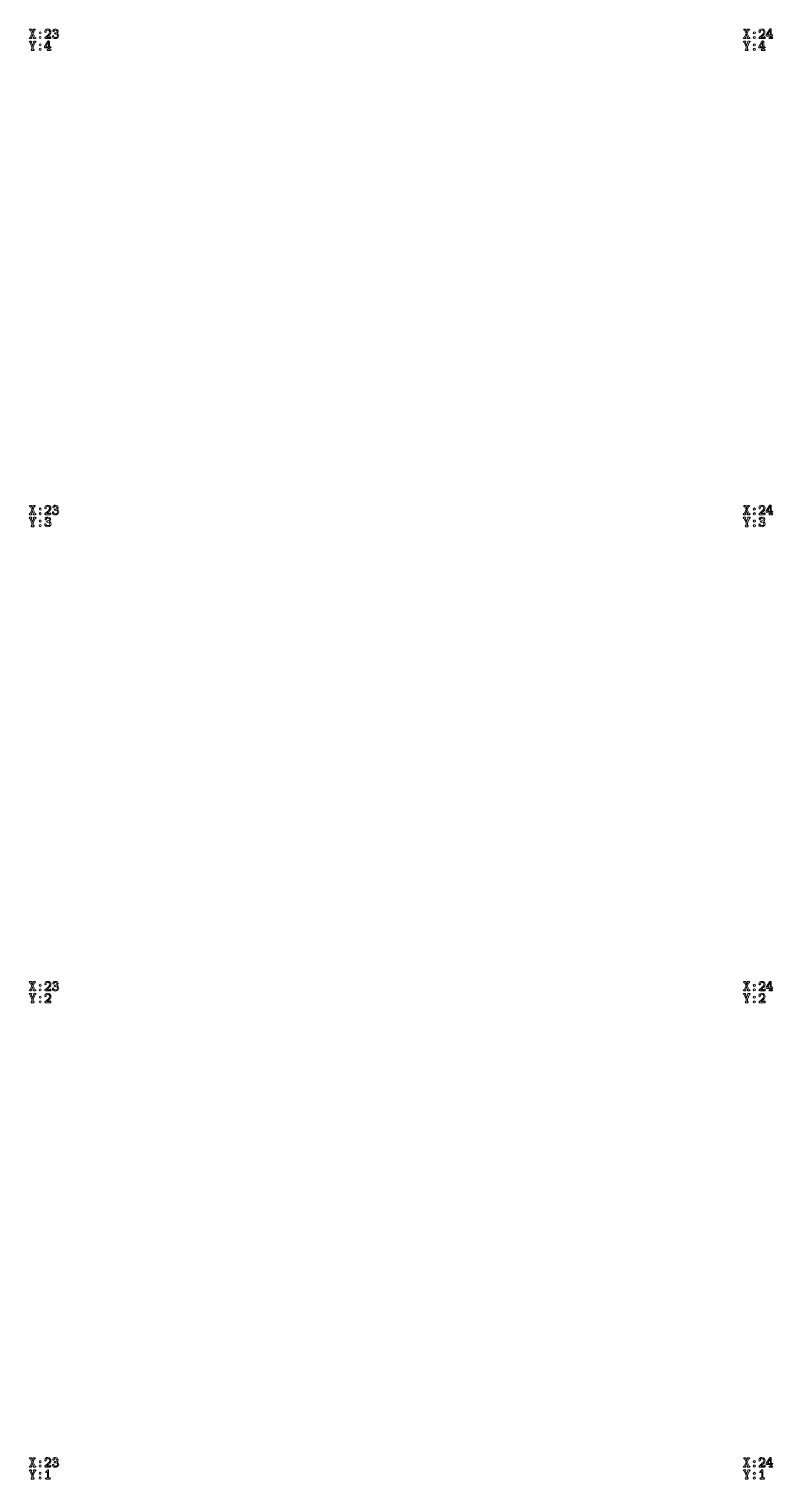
# Model space of a CAD drawing. Extents: x 3411 to 238236, y 6926 to 86361.
# Drawn here: x 202009 to 205133, y 19673 to 25762 of the extents above; entities that cross this region are included whole.
import ezdxf

# ---------------------------------------------------------------- set-up
doc = ezdxf.new("R2010")
doc.units = 13
doc.header["$MEASUREMENT"] = 0
doc.layers.add('L3D0 Base', color=3, linetype='Continuous')

msp = doc.modelspace()

# ---------------------------------------------------------------- linework, layer by layer
at = {"layer": 'L3D0 Base', "lineweight": 0}
for points in [[(202019.5, 25761.7), (202013.3, 25761.7), (202010.1, 25759.4), (202013.3, 25757), (202014.8, 25757), (202021, 25743), (202024.2, 25737.6), (202028.8, 25727.4), (202027.3, 25726.7), (202026.5, 25725.1), (202029.6, 25722.8), (202035.8, 25722.8), (202039, 25725.1), (202035.8, 25727.4), (202035.1, 25727.4), (202026.5, 25743), (202024.2, 25749.2), (202020.3, 25757), (202022.6, 25759.4)], [(202034.3, 25761.7), (202028, 25761.7), (202024.9, 25759.4), (202027.3, 25757), (202024.2, 25749.2), (202026.5, 25743), (202032.7, 25757), (202034.3, 25757), (202036.6, 25759.4)], [(202088, 25762.5), (202083.3, 25761.7), (202078.7, 25759.4), (202077.1, 25757), (202075.6, 25751.6), (202076.3, 25748.5), (202078.7, 25747.7), (202081, 25748.5), (202081.8, 25750.8), (202081, 25753.1), (202083.3, 25756.3), (202087.2, 25757.8), (202097.4, 25758.6), (202093.5, 25761.7)], [(202097.4, 25758.6), (202087.2, 25757.8), (202088.8, 25757.8), (202093.5, 25755.5), (202094.2, 25754.7), (202096.6, 25750), (202096.6, 25748.5), (202094.2, 25743.8), (202089.6, 25738.3), (202076.3, 25726.7), (202075.6, 25725.1), (202078.7, 25722.8), (202098.9, 25722.8), (202100.5, 25722.8), (202101.3, 25725.9), (202101.3, 25727.4), (202084.1, 25727.4), (202084.9, 25728.2), (202089.6, 25732.1), (202090.4, 25732.9), (202095, 25736.8), (202097.4, 25739.1), (202100.5, 25744.6), (202101.3, 25750), (202100.5, 25753.9)], [(202111.4, 25759.4), (202109, 25754.7), (202109.8, 25751.6), (202112.2, 25750.8), (202114.5, 25752.4), (202115.3, 25754.7), (202114.5, 25756.3), (202115.3, 25756.3), (202120.7, 25757.8)], [(202120.7, 25762.5), (202116.8, 25761.7), (202112.2, 25760.2), (202111.4, 25759.4), (202120.7, 25757.8), (202125.4, 25756.3), (202127, 25753.1), (202124.6, 25747.7), (202119.9, 25746.1), (202116.1, 25745.4), (202114.5, 25743.8), (202117.6, 25741.5), (202120.7, 25741.5), (202121.5, 25740.7), (202127, 25739.1), (202129.3, 25733.7), (202127, 25729), (202126.2, 25728.2), (202120.7, 25726.7), (202130.1, 25725.1), (202132.4, 25728.2), (202134, 25733.7), (202134, 25733.7), (202132.4, 25739.9), (202132.4, 25739.9), (202127.7, 25743.8), (202130.8, 25747.7), (202132.4, 25753.1), (202132.4, 25754.7), (202129.3, 25759.4), (202126.2, 25760.9)], [(205017.8, 25761.7), (205011.6, 25761.7), (205009.3, 25759.4), (205011.6, 25757), (205013.2, 25757), (205020.2, 25743), (205022.5, 25737.6), (205028, 25727.4), (205025.6, 25726.7), (205024.8, 25725.1), (205028, 25722.8), (205034.2, 25722.8), (205037.3, 25725.1), (205034.2, 25727.4), (205033.4, 25727.4), (205024.8, 25743), (205022.5, 25749.2), (205018.6, 25757), (205021, 25759.4)], [(205032.6, 25761.7), (205026.4, 25761.7), (205023.3, 25759.4), (205025.6, 25757), (205022.5, 25749.2), (205024.8, 25743), (205031.9, 25757), (205032.6, 25757), (205035.7, 25759.4)], [(205086.4, 25762.5), (205082.5, 25761.7), (205077, 25759.4), (205075.5, 25757), (205073.9, 25751.6), (205074.7, 25748.5), (205077, 25747.7), (205079.4, 25748.5), (205080.1, 25750.8), (205079.4, 25753.1), (205081.7, 25756.3), (205085.6, 25757.8), (205095.7, 25758.6), (205091.8, 25761.7)], [(205095.7, 25758.6), (205085.6, 25757.8), (205087.1, 25757.8), (205092.6, 25755.5), (205092.6, 25754.7), (205094.9, 25750), (205094.9, 25748.5), (205092.6, 25743.8), (205087.9, 25738.3), (205074.7, 25726.7), (205073.9, 25725.1), (205077, 25722.8), (205097.3, 25722.8), (205099.6, 25722.8), (205099.6, 25725.9), (205099.6, 25727.4), (205082.5, 25727.4), (205083.3, 25728.2), (205087.9, 25732.1), (205089.5, 25732.9), (205093.4, 25736.8), (205095.7, 25739.1), (205098.8, 25744.6), (205099.6, 25750), (205098.8, 25753.9)], [(205123.8, 25762.5), (205121.4, 25762.5), (205119.9, 25762.5), (205119.1, 25760.9), (205105.1, 25738.3), (205104.3, 25736), (205105.1, 25733.7), (205107.4, 25732.9), (205122.2, 25732.9), (205122.2, 25727.4), (205119.1, 25727.4), (205116, 25725.1), (205119.1, 25722.8), (205129.2, 25722.8), (205132.3, 25725.1), (205131.5, 25726.7), (205130.8, 25727.4), (205129.2, 25727.4), (205126.1, 25727.4), (205126.1, 25732.9), (205130.8, 25732.9), (205133.1, 25735.2), (205130.8, 25737.6), (205126.1, 25737.6), (205109.7, 25737.6), (205122.2, 25757), (205126.1, 25759.4), (205126.1, 25761.7)], [(205126.1, 25759.4), (205122.2, 25757), (205122.2, 25737.6), (205109.7, 25737.6), (205126.1, 25737.6)], [(202018.7, 25711.9), (202012.5, 25711.9), (202009.4, 25709.5), (202012.5, 25707.2), (202013.3, 25707.2), (202021.8, 25687.7), (202024.2, 25694), (202018.7, 25707.2), (202021, 25709.5)], [(202021, 25743), (202014, 25727.4), (202012.5, 25727.4), (202010.1, 25725.1), (202012.5, 25722.8), (202018.7, 25722.8), (202021.8, 25725.1), (202019.5, 25727.4), (202024.2, 25737.6)], [(202036.6, 25711.9), (202030.4, 25711.9), (202027.3, 25709.5), (202029.6, 25707.2), (202024.2, 25694), (202021.8, 25687.7), (202021.8, 25677.6), (202021, 25677.6), (202017.9, 25674.5), (202018.7, 25672.9), (202019.5, 25672.9), (202021, 25672.1), (202028, 25672.1), (202030.4, 25674.5), (202030.4, 25676.8), (202028.8, 25676.8), (202028, 25677.6), (202026.5, 25677.6), (202026.5, 25687.7), (202035.1, 25707.2), (202036.6, 25707.2), (202039, 25709.5)], [(202056.1, 25750.8), (202053.7, 25749.2), (202052.2, 25746.1), (202053.7, 25743), (202056.1, 25741.5), (202059.2, 25743), (202060.8, 25746.1), (202059.2, 25749.2)], [(202056.1, 25731.3), (202053.7, 25729.8), (202052.2, 25726.7), (202053.7, 25723.5), (202056.1, 25722.8), (202059.2, 25723.5), (202060.8, 25726.7), (202059.2, 25729.8)], [(202056.1, 25700.2), (202053.7, 25699.4), (202052.2, 25696.3), (202053.7, 25693.2), (202056.1, 25691.6), (202059.2, 25693.2), (202060.8, 25696.3), (202059.2, 25699.4)], [(202092.7, 25712.6), (202091.1, 25712.6), (202089.6, 25711.9), (202088, 25711.1), (202074.8, 25688.5), (202074, 25686.2), (202074.8, 25683.8), (202077.1, 25683), (202091.1, 25683), (202091.1, 25677.6), (202088, 25677.6), (202085.7, 25674.5), (202088, 25672.1), (202098.9, 25672.1), (202102, 25674.5), (202101.3, 25676.8), (202100.5, 25676.8), (202098.9, 25677.6), (202095.8, 25677.6), (202095.8, 25683), (202099.7, 25683), (202102.8, 25685.4), (202099.7, 25687.7), (202095.8, 25687.7), (202079.4, 25687.7), (202091.1, 25707.2), (202095.8, 25709.5), (202095, 25711.9)], [(202095.8, 25709.5), (202091.1, 25707.2), (202091.1, 25687.7), (202079.4, 25687.7), (202095.8, 25687.7)], [(202098.9, 25730.6), (202096.6, 25729.8), (202096.6, 25727.4), (202084.1, 25727.4), (202101.3, 25727.4), (202101.3, 25729.8)], [(202110.6, 25735.2), (202108.3, 25733.7), (202107.5, 25731.3), (202107.5, 25729), (202111.4, 25724.3), (202114.5, 25722.8), (202120.7, 25722), (202125.4, 25722.8), (202130.1, 25725.1), (202120.7, 25726.7), (202116.1, 25727.4), (202112.9, 25729.8), (202113.7, 25731.3), (202112.2, 25733.7)], [(205017.1, 25711.9), (205010.8, 25711.9), (205007.7, 25709.5), (205010.8, 25707.2), (205011.6, 25707.2), (205020.2, 25687.7), (205022.5, 25694), (205017.1, 25707.2), (205019.4, 25709.5)], [(205020.2, 25743), (205012.4, 25727.4), (205010.8, 25727.4), (205008.5, 25725.1), (205010.8, 25722.8), (205017.1, 25722.8), (205020.2, 25725.1), (205017.8, 25727.4), (205022.5, 25737.6)], [(205035, 25711.9), (205028.7, 25711.9), (205025.6, 25709.5), (205028, 25707.2), (205022.5, 25694), (205020.2, 25687.7), (205020.2, 25677.6), (205019.4, 25677.6), (205016.3, 25674.5), (205017.1, 25672.9), (205017.8, 25672.9), (205019.4, 25672.1), (205026.4, 25672.1), (205029.5, 25674.5), (205028.7, 25676.8), (205028, 25676.8), (205026.4, 25677.6), (205025.6, 25677.6), (205025.6, 25687.7), (205034.2, 25707.2), (205035, 25707.2), (205038.1, 25709.5)], [(205055.2, 25750.8), (205052.1, 25749.2), (205050.5, 25746.1), (205052.1, 25743), (205054.4, 25741.5), (205057.6, 25743), (205059.1, 25746.1), (205057.6, 25749.2)], [(205055.2, 25731.3), (205052.1, 25729.8), (205050.5, 25726.7), (205052.1, 25723.5), (205054.4, 25722.8), (205057.6, 25723.5), (205059.1, 25726.7), (205057.6, 25729.8)], [(205055.2, 25700.2), (205052.1, 25699.4), (205050.5, 25696.3), (205052.1, 25693.2), (205054.4, 25691.6), (205057.6, 25693.2), (205059.1, 25696.3), (205057.6, 25699.4)], [(205091, 25712.6), (205089.5, 25712.6), (205087.9, 25711.9), (205086.4, 25711.1), (205073.1, 25688.5), (205072.4, 25686.2), (205073.1, 25683.8), (205075.5, 25683), (205090.3, 25683), (205090.3, 25677.6), (205086.4, 25677.6), (205084, 25674.5), (205086.4, 25672.1), (205097.3, 25672.1), (205100.4, 25674.5), (205099.6, 25676.8), (205098.8, 25676.8), (205097.3, 25677.6), (205094.2, 25677.6), (205094.2, 25683), (205098.1, 25683), (205101.2, 25685.4), (205098.1, 25687.7), (205094.2, 25687.7), (205077.8, 25687.7), (205089.5, 25707.2), (205094.2, 25709.5), (205093.4, 25711.9)], [(205094.2, 25709.5), (205089.5, 25707.2), (205089.5, 25687.7), (205077.8, 25687.7), (205094.2, 25687.7)], [(205097.3, 25730.6), (205095.7, 25729.8), (205094.9, 25727.4), (205082.5, 25727.4), (205099.6, 25727.4), (205099.6, 25729.8)], [(202056.1, 25681.5), (202053.7, 25679.9), (202052.2, 25676.8), (202053.7, 25673.7), (202056.1, 25672.1), (202059.2, 25673.7), (202060.8, 25676.8), (202059.2, 25679.9)], [(205055.2, 25681.5), (205052.1, 25679.9), (205050.5, 25676.8), (205052.1, 25673.7), (205054.4, 25672.1), (205057.6, 25673.7), (205059.1, 25676.8), (205057.6, 25679.9)], [(202019.5, 23761.8), (202013.3, 23761.8), (202010.1, 23759.4), (202013.3, 23757.1), (202014.8, 23757.1), (202021, 23743.1), (202024.2, 23737.6), (202028.8, 23727.5), (202027.3, 23726.7), (202026.5, 23725.2), (202029.6, 23722.8), (202035.8, 23722.8), (202039, 23725.2), (202035.8, 23727.5), (202035.1, 23727.5), (202026.5, 23743.9), (202024.2, 23749.3), (202020.3, 23757.1), (202022.6, 23759.4)], [(202034.3, 23761.8), (202028, 23761.8), (202024.9, 23759.4), (202027.3, 23757.1), (202024.2, 23749.3), (202026.5, 23743.9), (202032.7, 23757.1), (202034.3, 23757.1), (202036.6, 23759.4)], [(202056.1, 23750.9), (202053.7, 23749.3), (202052.2, 23746.2), (202053.7, 23743.1), (202056.1, 23741.5), (202059.2, 23743.1), (202060.8, 23746.2), (202059.2, 23749.3)], [(202088, 23762.5), (202083.3, 23761.8), (202078.7, 23759.4), (202077.1, 23757.1), (202075.6, 23751.6), (202076.3, 23748.5), (202078.7, 23747.7), (202081, 23749.3), (202081.8, 23751.6), (202081, 23753.2), (202083.3, 23756.3), (202087.2, 23757.9), (202097.4, 23759.4), (202093.5, 23761.8)], [(202097.4, 23759.4), (202087.2, 23757.9), (202088.8, 23757.9), (202093.5, 23755.5), (202094.2, 23754.8), (202096.6, 23750.1), (202096.6, 23748.5), (202094.2, 23743.9), (202089.6, 23738.4), (202076.3, 23726.7), (202075.6, 23725.2), (202078.7, 23722.8), (202098.9, 23722.8), (202100.5, 23723.6), (202101.3, 23725.9), (202101.3, 23727.5), (202084.1, 23727.5), (202084.9, 23728.3), (202089.6, 23732.2), (202090.4, 23733), (202095, 23736.8), (202097.4, 23740), (202100.5, 23744.6), (202101.3, 23750.1), (202100.5, 23754.8)], [(202111.4, 23759.4), (202109, 23754.8), (202109.8, 23752.4), (202112.2, 23750.9), (202114.5, 23752.4), (202115.3, 23754.8), (202114.5, 23756.3), (202115.3, 23756.3), (202120.7, 23757.9)], [(202120.7, 23762.5), (202116.8, 23762.5), (202112.2, 23760.2), (202111.4, 23759.4), (202120.7, 23757.9), (202125.4, 23756.3), (202127, 23753.2), (202124.6, 23747.7), (202119.9, 23746.2), (202116.1, 23745.4), (202114.5, 23743.9), (202117.6, 23741.5), (202120.7, 23741.5), (202121.5, 23741.5), (202127, 23739.2), (202129.3, 23733.7), (202127, 23729.1), (202126.2, 23728.3), (202120.7, 23726.7), (202130.1, 23725.2), (202132.4, 23728.3), (202134, 23733.7), (202134, 23734.5), (202132.4, 23740), (202132.4, 23740), (202127.7, 23743.9), (202130.8, 23747.7), (202132.4, 23753.2), (202132.4, 23754.8), (202129.3, 23759.4), (202126.2, 23761.8)], [(205017.8, 23761.8), (205011.6, 23761.8), (205009.3, 23759.4), (205011.6, 23757.1), (205013.2, 23757.1), (205020.2, 23743.1), (205022.5, 23737.6), (205028, 23727.5), (205025.6, 23726.7), (205024.8, 23725.2), (205028, 23722.8), (205034.2, 23722.8), (205037.3, 23725.2), (205034.2, 23727.5), (205033.4, 23727.5), (205024.8, 23743.9), (205022.5, 23749.3), (205018.6, 23757.1), (205021, 23759.4)], [(205032.6, 23761.8), (205026.4, 23761.8), (205023.3, 23759.4), (205025.6, 23757.1), (205022.5, 23749.3), (205024.8, 23743.9), (205031.9, 23757.1), (205032.6, 23757.1), (205035.7, 23759.4)], [(205055.2, 23750.9), (205052.1, 23749.3), (205050.5, 23746.2), (205052.1, 23743.1), (205054.4, 23741.5), (205057.6, 23743.1), (205059.1, 23746.2), (205057.6, 23749.3)], [(205086.4, 23762.5), (205082.5, 23761.8), (205077, 23759.4), (205075.5, 23757.1), (205073.9, 23751.6), (205074.7, 23748.5), (205077, 23747.7), (205079.4, 23749.3), (205080.1, 23751.6), (205079.4, 23753.2), (205081.7, 23756.3), (205085.6, 23757.9), (205095.7, 23759.4), (205091.8, 23761.8)], [(205095.7, 23759.4), (205085.6, 23757.9), (205087.1, 23757.9), (205092.6, 23755.5), (205092.6, 23754.8), (205094.9, 23750.1), (205094.9, 23748.5), (205092.6, 23743.9), (205087.9, 23738.4), (205074.7, 23726.7), (205073.9, 23725.2), (205077, 23722.8), (205097.3, 23722.8), (205099.6, 23723.6), (205099.6, 23725.9), (205099.6, 23727.5), (205082.5, 23727.5), (205083.3, 23728.3), (205087.9, 23732.2), (205089.5, 23733), (205093.4, 23736.8), (205095.7, 23740), (205098.8, 23744.6), (205099.6, 23750.1), (205098.8, 23754.8)], [(205123.8, 23762.5), (205121.4, 23762.5), (205119.9, 23762.5), (205119.1, 23761), (205105.1, 23738.4), (205104.3, 23736.1), (205105.1, 23733.7), (205107.4, 23733), (205122.2, 23733), (205122.2, 23727.5), (205119.1, 23727.5), (205116, 23725.2), (205119.1, 23722.8), (205129.2, 23722.8), (205132.3, 23725.2), (205131.5, 23726.7), (205130.8, 23727.5), (205129.2, 23727.5), (205126.1, 23727.5), (205126.1, 23733), (205130.8, 23733), (205133.1, 23735.3), (205130.8, 23737.6), (205126.1, 23737.6), (205109.7, 23737.6), (205122.2, 23757.9), (205126.1, 23759.4), (205126.1, 23761.8)], [(205126.1, 23759.4), (205122.2, 23757.9), (205122.2, 23737.6), (205109.7, 23737.6), (205126.1, 23737.6)], [(202018.7, 23711.9), (202012.5, 23711.9), (202009.4, 23709.6), (202012.5, 23707.3), (202013.3, 23707.3), (202021.8, 23688.6), (202024.2, 23694), (202018.7, 23707.3), (202021, 23709.6)], [(202021, 23743.1), (202014, 23727.5), (202012.5, 23727.5), (202010.1, 23725.2), (202012.5, 23722.8), (202018.7, 23722.8), (202021.8, 23725.2), (202019.5, 23727.5), (202024.2, 23737.6)], [(202036.6, 23711.9), (202030.4, 23711.9), (202027.3, 23709.6), (202029.6, 23707.3), (202024.2, 23694), (202021.8, 23688.6), (202021.8, 23677.7), (202021, 23677.7), (202017.9, 23675.3), (202018.7, 23673), (202019.5, 23673), (202021, 23672.2), (202028, 23672.2), (202030.4, 23675.3), (202030.4, 23676.9), (202028.8, 23677.7), (202028, 23677.7), (202026.5, 23677.7), (202026.5, 23688.6), (202035.1, 23707.3), (202036.6, 23707.3), (202039, 23709.6)], [(202056.1, 23731.4), (202053.7, 23729.8), (202052.2, 23726.7), (202053.7, 23723.6), (202056.1, 23722.8), (202059.2, 23723.6), (202060.8, 23726.7), (202059.2, 23729.8)], [(202056.1, 23700.2), (202053.7, 23699.5), (202052.2, 23696.3), (202053.7, 23693.2), (202056.1, 23691.7), (202059.2, 23693.2), (202060.8, 23696.3), (202059.2, 23699.5)], [(202078.7, 23709.6), (202077.1, 23704.9), (202077.9, 23701.8), (202080.2, 23701), (202081.8, 23701.8), (202083.3, 23704.9), (202082.6, 23706.5), (202083.3, 23706.5), (202088.8, 23708)], [(202088.8, 23712.7), (202084.9, 23711.9), (202080.2, 23710.4), (202078.7, 23709.6), (202088.8, 23708), (202093.5, 23706.5), (202095, 23703.4), (202092.7, 23697.9), (202087.2, 23696.3), (202084.1, 23695.6), (202082.6, 23694), (202085.7, 23690.9), (202088, 23690.9), (202089.6, 23690.9), (202094.2, 23689.3), (202096.6, 23683.9), (202094.2, 23679.2), (202094.2, 23678.4), (202088.8, 23676.9), (202098.1, 23675.3), (202100.5, 23678.4), (202102, 23683.9), (202102, 23683.9), (202100.5, 23690.1), (202099.7, 23690.1), (202095.8, 23694), (202098.9, 23697.9), (202100.5, 23703.4), (202099.7, 23704.9), (202096.6, 23709.6), (202094.2, 23711.1)], [(202098.9, 23730.6), (202096.6, 23729.8), (202096.6, 23727.5), (202084.1, 23727.5), (202101.3, 23727.5), (202101.3, 23729.8)], [(202110.6, 23735.3), (202108.3, 23734.5), (202107.5, 23731.4), (202107.5, 23729.1), (202111.4, 23724.4), (202114.5, 23722.8), (202120.7, 23722), (202125.4, 23722.8), (202130.1, 23725.2), (202120.7, 23726.7), (202116.1, 23727.5), (202112.9, 23729.8), (202113.7, 23731.4), (202112.2, 23733.7)], [(205017.1, 23711.9), (205010.8, 23711.9), (205007.7, 23709.6), (205010.8, 23707.3), (205011.6, 23707.3), (205020.2, 23688.6), (205022.5, 23694), (205017.1, 23707.3), (205019.4, 23709.6)], [(205020.2, 23743.1), (205012.4, 23727.5), (205010.8, 23727.5), (205008.5, 23725.2), (205010.8, 23722.8), (205017.1, 23722.8), (205020.2, 23725.2), (205017.8, 23727.5), (205022.5, 23737.6)], [(205035, 23711.9), (205028.7, 23711.9), (205025.6, 23709.6), (205028, 23707.3), (205022.5, 23694), (205020.2, 23688.6), (205020.2, 23677.7), (205019.4, 23677.7), (205016.3, 23675.3), (205017.1, 23673), (205017.8, 23673), (205019.4, 23672.2), (205026.4, 23672.2), (205029.5, 23675.3), (205028.7, 23676.9), (205028, 23677.7), (205026.4, 23677.7), (205025.6, 23677.7), (205025.6, 23688.6), (205034.2, 23707.3), (205035, 23707.3), (205038.1, 23709.6)], [(205055.2, 23731.4), (205052.1, 23729.8), (205050.5, 23726.7), (205052.1, 23723.6), (205054.4, 23722.8), (205057.6, 23723.6), (205059.1, 23726.7), (205057.6, 23729.8)], [(205055.2, 23700.2), (205052.1, 23699.5), (205050.5, 23696.3), (205052.1, 23693.2), (205054.4, 23691.7), (205057.6, 23693.2), (205059.1, 23696.3), (205057.6, 23699.5)], [(205077.8, 23709.6), (205075.5, 23704.9), (205076.2, 23701.8), (205078.6, 23701), (205080.1, 23701.8), (205081.7, 23704.9), (205080.9, 23706.5), (205081.7, 23706.5), (205087.1, 23708)], [(205087.1, 23712.7), (205083.3, 23711.9), (205078.6, 23710.4), (205077.8, 23709.6), (205087.1, 23708), (205091.8, 23706.5), (205093.4, 23703.4), (205091, 23697.9), (205086.4, 23696.3), (205082.5, 23695.6), (205080.9, 23694), (205084, 23690.9), (205087.1, 23690.9), (205087.9, 23690.9), (205093.4, 23689.3), (205094.9, 23683.9), (205093.4, 23679.2), (205092.6, 23678.4), (205087.1, 23676.9), (205096.5, 23675.3), (205098.8, 23678.4), (205100.4, 23683.9), (205100.4, 23683.9), (205098.8, 23690.1), (205098.1, 23690.1), (205094.2, 23694), (205097.3, 23697.9), (205098.8, 23703.4), (205098.8, 23704.9), (205095.7, 23709.6), (205092.6, 23711.1)], [(205097.3, 23730.6), (205095.7, 23729.8), (205094.9, 23727.5), (205082.5, 23727.5), (205099.6, 23727.5), (205099.6, 23729.8)], [(202056.1, 23681.6), (202053.7, 23680), (202052.2, 23676.9), (202053.7, 23673.8), (202056.1, 23672.2), (202059.2, 23673.8), (202060.8, 23676.9), (202059.2, 23680)], [(202077.9, 23684.7), (202075.6, 23683.9), (202074.8, 23681.6), (202075.6, 23679.2), (202078.7, 23674.5), (202082.6, 23673), (202088.8, 23672.2), (202093.5, 23673), (202098.1, 23675.3), (202088.8, 23676.9), (202084.1, 23677.7), (202081, 23680), (202081, 23681.6), (202080.2, 23683.9)], [(205055.2, 23681.6), (205052.1, 23680), (205050.5, 23676.9), (205052.1, 23673.8), (205054.4, 23672.2), (205057.6, 23673.8), (205059.1, 23676.9), (205057.6, 23680)], [(205076.2, 23684.7), (205074.7, 23683.9), (205073.1, 23681.6), (205073.9, 23679.2), (205077, 23674.5), (205080.9, 23673), (205087.1, 23672.2), (205091.8, 23673), (205096.5, 23675.3), (205087.1, 23676.9), (205082.5, 23677.7), (205079.4, 23680), (205079.4, 23681.6), (205078.6, 23683.9)], [(202019.5, 21761.8), (202013.3, 21761.8), (202010.1, 21759.5), (202013.3, 21757.2), (202014.8, 21757.2), (202021, 21743.9), (202024.2, 21738.5), (202028.8, 21727.6), (202027.3, 21726.8), (202026.5, 21725.2), (202029.6, 21722.9), (202035.8, 21722.9), (202039, 21725.2), (202035.8, 21727.6), (202035.1, 21727.6), (202026.5, 21743.9), (202024.2, 21749.4), (202020.3, 21757.2), (202022.6, 21759.5)], [(202021, 21743.9), (202014, 21727.6), (202012.5, 21727.6), (202010.1, 21725.2), (202012.5, 21722.9), (202018.7, 21722.9), (202021.8, 21725.2), (202019.5, 21727.6), (202024.2, 21738.5)], [(202034.3, 21761.8), (202028, 21761.8), (202024.9, 21759.5), (202027.3, 21757.2), (202024.2, 21749.4), (202026.5, 21743.9), (202032.7, 21757.2), (202034.3, 21757.2), (202036.6, 21759.5)], [(202056.1, 21750.9), (202053.7, 21749.4), (202052.2, 21746.3), (202053.7, 21743.1), (202056.1, 21741.6), (202059.2, 21743.1), (202060.8, 21746.3), (202059.2, 21749.4)], [(202088, 21762.6), (202083.3, 21761.8), (202078.7, 21759.5), (202077.1, 21757.2), (202075.6, 21751.7), (202076.3, 21749.4), (202078.7, 21748.6), (202081, 21749.4), (202081.8, 21751.7), (202081, 21754), (202083.3, 21756.4), (202087.2, 21757.9), (202097.4, 21759.5), (202093.5, 21761.8)], [(202097.4, 21759.5), (202087.2, 21757.9), (202088.8, 21757.9), (202093.5, 21755.6), (202094.2, 21755.6), (202096.6, 21750.1), (202096.6, 21748.6), (202094.2, 21743.9), (202089.6, 21739.2), (202076.3, 21727.6), (202075.6, 21725.2), (202078.7, 21722.9), (202098.9, 21722.9), (202100.5, 21723.7), (202101.3, 21726), (202101.3, 21727.6), (202084.1, 21727.6), (202084.9, 21728.3), (202089.6, 21732.2), (202090.4, 21733.8), (202095, 21736.9), (202097.4, 21740), (202100.5, 21744.7), (202101.3, 21750.1), (202100.5, 21754.8)], [(202111.4, 21759.5), (202109, 21754.8), (202109.8, 21752.5), (202112.2, 21751.7), (202114.5, 21752.5), (202115.3, 21754.8), (202114.5, 21756.4), (202115.3, 21756.4), (202120.7, 21757.9)], [(202120.7, 21762.6), (202116.8, 21762.6), (202112.2, 21760.3), (202111.4, 21759.5), (202120.7, 21757.9), (202125.4, 21756.4), (202127, 21753.3), (202124.6, 21748.6), (202119.9, 21746.3), (202116.1, 21746.3), (202114.5, 21743.9), (202117.6, 21741.6), (202120.7, 21741.6), (202121.5, 21741.6), (202127, 21739.2), (202129.3, 21733.8), (202127, 21729.1), (202126.2, 21728.3), (202120.7, 21726.8), (202130.1, 21726), (202132.4, 21728.3), (202134, 21733.8), (202134, 21734.6), (202132.4, 21740), (202132.4, 21740), (202127.7, 21743.9), (202130.8, 21747.8), (202132.4, 21753.3), (202132.4, 21754.8), (202129.3, 21760.3), (202126.2, 21761.8)], [(205020.2, 21743.9), (205012.4, 21727.6), (205010.8, 21727.6), (205008.5, 21725.2), (205010.8, 21722.9), (205017.1, 21722.9), (205020.2, 21725.2), (205017.8, 21727.6), (205022.5, 21738.5)], [(205017.8, 21761.8), (205011.6, 21761.8), (205009.3, 21759.5), (205011.6, 21757.2), (205013.2, 21757.2), (205020.2, 21743.9), (205022.5, 21738.5), (205028, 21727.6), (205025.6, 21726.8), (205024.8, 21725.2), (205028, 21722.9), (205034.2, 21722.9), (205037.3, 21725.2), (205034.2, 21727.6), (205033.4, 21727.6), (205024.8, 21743.9), (205022.5, 21749.4), (205018.6, 21757.2), (205021, 21759.5)], [(205032.6, 21761.8), (205026.4, 21761.8), (205023.3, 21759.5), (205025.6, 21757.2), (205022.5, 21749.4), (205024.8, 21743.9), (205031.9, 21757.2), (205032.6, 21757.2), (205035.7, 21759.5)], [(205055.2, 21750.9), (205052.1, 21749.4), (205050.5, 21746.3), (205052.1, 21743.1), (205054.4, 21741.6), (205057.6, 21743.1), (205059.1, 21746.3), (205057.6, 21749.4)], [(205086.4, 21762.6), (205082.5, 21761.8), (205077, 21759.5), (205075.5, 21757.2), (205073.9, 21751.7), (205074.7, 21749.4), (205077, 21748.6), (205079.4, 21749.4), (205080.1, 21751.7), (205079.4, 21754), (205081.7, 21756.4), (205085.6, 21757.9), (205095.7, 21759.5), (205091.8, 21761.8)], [(205095.7, 21759.5), (205085.6, 21757.9), (205087.1, 21757.9), (205092.6, 21755.6), (205092.6, 21755.6), (205094.9, 21750.1), (205094.9, 21748.6), (205092.6, 21743.9), (205087.9, 21739.2), (205074.7, 21727.6), (205073.9, 21725.2), (205077, 21722.9), (205097.3, 21722.9), (205099.6, 21723.7), (205099.6, 21726), (205099.6, 21727.6), (205082.5, 21727.6), (205083.3, 21728.3), (205087.9, 21732.2), (205089.5, 21733.8), (205093.4, 21736.9), (205095.7, 21740), (205098.8, 21744.7), (205099.6, 21750.1), (205098.8, 21754.8)], [(205123.8, 21762.6), (205121.4, 21762.6), (205119.9, 21762.6), (205119.1, 21761), (205105.1, 21738.5), (205104.3, 21736.1), (205105.1, 21733.8), (205107.4, 21733), (205122.2, 21733), (205122.2, 21727.6), (205119.1, 21727.6), (205116, 21725.2), (205119.1, 21722.9), (205129.2, 21722.9), (205132.3, 21725.2), (205131.5, 21726.8), (205130.8, 21727.6), (205129.2, 21727.6), (205126.1, 21727.6), (205126.1, 21733), (205130.8, 21733), (205133.1, 21735.3), (205130.8, 21738.5), (205126.1, 21738.5), (205109.7, 21738.5), (205122.2, 21757.9), (205126.1, 21759.5), (205126.1, 21761.8)], [(205126.1, 21759.5), (205122.2, 21757.9), (205122.2, 21738.5), (205109.7, 21738.5), (205126.1, 21738.5)], [(202018.7, 21712), (202012.5, 21712), (202009.4, 21709.6), (202012.5, 21707.3), (202013.3, 21707.3), (202021.8, 21688.6), (202024.2, 21694.1), (202018.7, 21707.3), (202021, 21709.6)], [(202036.6, 21712), (202030.4, 21712), (202027.3, 21709.6), (202029.6, 21707.3), (202024.2, 21694.1), (202021.8, 21688.6), (202021.8, 21677.7), (202021, 21677.7), (202017.9, 21675.4), (202018.7, 21673.8), (202019.5, 21673), (202021, 21673), (202028, 21673), (202030.4, 21675.4), (202030.4, 21676.9), (202028.8, 21677.7), (202028, 21677.7), (202026.5, 21677.7), (202026.5, 21688.6), (202035.1, 21707.3), (202036.6, 21707.3), (202039, 21709.6)], [(202056.1, 21731.5), (202053.7, 21729.9), (202052.2, 21726.8), (202053.7, 21723.7), (202056.1, 21722.9), (202059.2, 21724.4), (202060.8, 21726.8), (202059.2, 21730.7)], [(202056.1, 21701.1), (202053.7, 21699.5), (202052.2, 21696.4), (202053.7, 21693.3), (202056.1, 21691.7), (202059.2, 21693.3), (202060.8, 21696.4), (202059.2, 21699.5)], [(202056.1, 21681.6), (202053.7, 21680.1), (202052.2, 21676.9), (202053.7, 21673.8), (202056.1, 21673), (202059.2, 21673.8), (202060.8, 21676.9), (202059.2, 21680.1)], [(202088, 21712.8), (202083.3, 21712), (202078.7, 21709.6), (202077.1, 21707.3), (202075.6, 21701.9), (202076.3, 21698.7), (202078.7, 21698), (202081, 21698.7), (202081.8, 21701.9), (202081, 21703.4), (202083.3, 21706.5), (202087.2, 21708.1), (202097.4, 21708.9), (202093.5, 21712)], [(202097.4, 21708.9), (202087.2, 21708.1), (202088.8, 21708.1), (202093.5, 21705.8), (202094.2, 21705), (202096.6, 21700.3), (202096.6, 21698.7), (202094.2, 21694.1), (202089.6, 21688.6), (202076.3, 21676.9), (202075.6, 21675.4), (202078.7, 21673), (202098.9, 21673), (202100.5, 21673), (202101.3, 21676.2), (202101.3, 21677.7), (202084.1, 21677.7), (202084.9, 21678.5), (202089.6, 21682.4), (202090.4, 21683.2), (202095, 21687.1), (202097.4, 21689.4), (202100.5, 21694.8), (202101.3, 21700.3), (202100.5, 21704.2)], [(202098.9, 21730.7), (202096.6, 21729.9), (202096.6, 21727.6), (202084.1, 21727.6), (202101.3, 21727.6), (202101.3, 21729.9)], [(202098.9, 21680.8), (202096.6, 21680.1), (202096.6, 21677.7), (202084.1, 21677.7), (202101.3, 21677.7), (202101.3, 21680.1)], [(202110.6, 21735.3), (202108.3, 21734.6), (202107.5, 21731.5), (202107.5, 21729.1), (202111.4, 21724.4), (202114.5, 21722.9), (202120.7, 21722.1), (202125.4, 21722.9), (202130.1, 21726), (202120.7, 21726.8), (202116.1, 21727.6), (202112.9, 21729.9), (202113.7, 21732.2), (202112.2, 21734.6)], [(205017.1, 21712), (205010.8, 21712), (205007.7, 21709.6), (205010.8, 21707.3), (205011.6, 21707.3), (205020.2, 21688.6), (205022.5, 21694.1), (205017.1, 21707.3), (205019.4, 21709.6)], [(205035, 21712), (205028.7, 21712), (205025.6, 21709.6), (205028, 21707.3), (205022.5, 21694.1), (205020.2, 21688.6), (205020.2, 21677.7), (205019.4, 21677.7), (205016.3, 21675.4), (205017.1, 21673.8), (205017.8, 21673), (205019.4, 21673), (205026.4, 21673), (205029.5, 21675.4), (205028.7, 21676.9), (205028, 21677.7), (205026.4, 21677.7), (205025.6, 21677.7), (205025.6, 21688.6), (205034.2, 21707.3), (205035, 21707.3), (205038.1, 21709.6)], [(205055.2, 21731.5), (205052.1, 21729.9), (205050.5, 21726.8), (205052.1, 21723.7), (205054.4, 21722.9), (205057.6, 21724.4), (205059.1, 21726.8), (205057.6, 21730.7)], [(205055.2, 21701.1), (205052.1, 21699.5), (205050.5, 21696.4), (205052.1, 21693.3), (205054.4, 21691.7), (205057.6, 21693.3), (205059.1, 21696.4), (205057.6, 21699.5)], [(205055.2, 21681.6), (205052.1, 21680.1), (205050.5, 21676.9), (205052.1, 21673.8), (205054.4, 21673), (205057.6, 21673.8), (205059.1, 21676.9), (205057.6, 21680.1)], [(205086.4, 21712.8), (205082.5, 21712), (205077, 21709.6), (205075.5, 21707.3), (205073.9, 21701.9), (205074.7, 21698.7), (205077, 21698), (205079.4, 21698.7), (205080.1, 21701.9), (205079.4, 21703.4), (205081.7, 21706.5), (205085.6, 21708.1), (205095.7, 21708.9), (205091.8, 21712)], [(205095.7, 21708.9), (205085.6, 21708.1), (205087.1, 21708.1), (205092.6, 21705.8), (205092.6, 21705), (205094.9, 21700.3), (205094.9, 21698.7), (205092.6, 21694.1), (205087.9, 21688.6), (205074.7, 21676.9), (205073.9, 21675.4), (205077, 21673), (205097.3, 21673), (205099.6, 21673), (205099.6, 21676.2), (205099.6, 21677.7), (205082.5, 21677.7), (205083.3, 21678.5), (205087.9, 21682.4), (205089.5, 21683.2), (205093.4, 21687.1), (205095.7, 21689.4), (205098.8, 21694.8), (205099.6, 21700.3), (205098.8, 21704.2)], [(205097.3, 21730.7), (205095.7, 21729.9), (205094.9, 21727.6), (205082.5, 21727.6), (205099.6, 21727.6), (205099.6, 21729.9)], [(205097.3, 21680.8), (205095.7, 21680.1), (205094.9, 21677.7), (205082.5, 21677.7), (205099.6, 21677.7), (205099.6, 21680.1)], [(202019.5, 19761.9), (202013.3, 19761.9), (202010.1, 19759.5), (202013.3, 19757.2), (202014.8, 19757.2), (202021, 19744), (202024.2, 19738.5), (202028.8, 19727.6), (202027.3, 19726.8), (202026.5, 19725.3), (202029.6, 19722.9), (202035.8, 19722.9), (202039, 19725.3), (202035.8, 19727.6), (202035.1, 19727.6), (202026.5, 19744), (202024.2, 19749.4), (202020.3, 19757.2), (202022.6, 19759.5)], [(202021, 19744), (202014, 19727.6), (202012.5, 19727.6), (202010.1, 19725.3), (202012.5, 19722.9), (202018.7, 19722.9), (202021.8, 19725.3), (202019.5, 19727.6), (202024.2, 19738.5)], [(202034.3, 19761.9), (202028, 19761.9), (202024.9, 19759.5), (202027.3, 19757.2), (202024.2, 19749.4), (202026.5, 19744), (202032.7, 19757.2), (202034.3, 19757.2), (202036.6, 19759.5)], [(202056.1, 19751), (202053.7, 19749.4), (202052.2, 19746.3), (202053.7, 19743.2), (202056.1, 19741.6), (202059.2, 19743.2), (202060.8, 19746.3), (202059.2, 19749.4)], [(202056.1, 19731.5), (202053.7, 19730.7), (202052.2, 19727.6), (202053.7, 19724.5), (202056.1, 19722.9), (202059.2, 19724.5), (202060.8, 19727.6), (202059.2, 19730.7)], [(202088, 19762.7), (202083.3, 19762.7), (202078.7, 19759.5), (202077.1, 19757.2), (202075.6, 19751.8), (202076.3, 19749.4), (202078.7, 19748.6), (202081, 19749.4), (202081.8, 19751.8), (202081, 19754.1), (202083.3, 19757.2), (202087.2, 19758), (202097.4, 19759.5), (202093.5, 19761.9)], [(202097.4, 19759.5), (202087.2, 19758), (202088.8, 19758), (202093.5, 19755.7), (202094.2, 19755.7), (202096.6, 19750.2), (202096.6, 19748.6), (202094.2, 19744), (202089.6, 19739.3), (202076.3, 19727.6), (202075.6, 19725.3), (202078.7, 19722.9), (202098.9, 19722.9), (202100.5, 19723.7), (202101.3, 19726.1), (202101.3, 19727.6), (202084.1, 19727.6), (202084.9, 19728.4), (202089.6, 19732.3), (202090.4, 19733.8), (202095, 19737), (202097.4, 19740.1), (202100.5, 19744.8), (202101.3, 19750.2), (202100.5, 19754.9)], [(202098.9, 19730.7), (202096.6, 19730), (202096.6, 19727.6), (202084.1, 19727.6), (202101.3, 19727.6), (202101.3, 19730)], [(202110.6, 19735.4), (202108.3, 19734.6), (202107.5, 19731.5), (202107.5, 19729.2), (202111.4, 19724.5), (202114.5, 19722.9), (202120.7, 19722.2), (202125.4, 19722.9), (202130.1, 19726.1), (202120.7, 19726.8), (202116.1, 19727.6), (202112.9, 19730), (202113.7, 19732.3), (202112.2, 19734.6)], [(202111.4, 19760.3), (202109, 19754.9), (202109.8, 19752.5), (202112.2, 19751.8), (202114.5, 19752.5), (202115.3, 19754.9), (202114.5, 19756.4), (202115.3, 19756.4), (202120.7, 19758)], [(202120.7, 19762.7), (202116.8, 19762.7), (202112.2, 19760.3), (202111.4, 19760.3), (202120.7, 19758), (202125.4, 19756.4), (202127, 19753.3), (202124.6, 19748.6), (202119.9, 19746.3), (202116.1, 19746.3), (202114.5, 19744), (202117.6, 19741.6), (202120.7, 19741.6), (202121.5, 19741.6), (202127, 19739.3), (202129.3, 19734.6), (202127, 19729.2), (202126.2, 19728.4), (202120.7, 19726.8), (202130.1, 19726.1), (202132.4, 19729.2), (202134, 19734.6), (202134, 19734.6), (202132.4, 19740.1), (202132.4, 19740.1), (202127.7, 19744), (202130.8, 19747.9), (202132.4, 19753.3), (202132.4, 19754.9), (202129.3, 19760.3), (202126.2, 19761.9)], [(205020.2, 19744), (205012.4, 19727.6), (205010.8, 19727.6), (205008.5, 19725.3), (205010.8, 19722.9), (205017.1, 19722.9), (205020.2, 19725.3), (205017.8, 19727.6), (205022.5, 19738.5)], [(205017.8, 19761.9), (205011.6, 19761.9), (205009.3, 19759.5), (205011.6, 19757.2), (205013.2, 19757.2), (205020.2, 19744), (205022.5, 19738.5), (205028, 19727.6), (205025.6, 19726.8), (205024.8, 19725.3), (205028, 19722.9), (205034.2, 19722.9), (205037.3, 19725.3), (205034.2, 19727.6), (205033.4, 19727.6), (205024.8, 19744), (205022.5, 19749.4), (205018.6, 19757.2), (205021, 19759.5)], [(205032.6, 19761.9), (205026.4, 19761.9), (205023.3, 19759.5), (205025.6, 19757.2), (205022.5, 19749.4), (205024.8, 19744), (205031.9, 19757.2), (205032.6, 19757.2), (205035.7, 19759.5)], [(205055.2, 19751), (205052.1, 19749.4), (205050.5, 19746.3), (205052.1, 19743.2), (205054.4, 19741.6), (205057.6, 19743.2), (205059.1, 19746.3), (205057.6, 19749.4)], [(205055.2, 19731.5), (205052.1, 19730.7), (205050.5, 19727.6), (205052.1, 19724.5), (205054.4, 19722.9), (205057.6, 19724.5), (205059.1, 19727.6), (205057.6, 19730.7)], [(205086.4, 19762.7), (205082.5, 19762.7), (205077, 19759.5), (205075.5, 19757.2), (205073.9, 19751.8), (205074.7, 19749.4), (205077, 19748.6), (205079.4, 19749.4), (205080.1, 19751.8), (205079.4, 19754.1), (205081.7, 19757.2), (205085.6, 19758), (205095.7, 19759.5), (205091.8, 19761.9)], [(205095.7, 19759.5), (205085.6, 19758), (205087.1, 19758), (205092.6, 19755.7), (205092.6, 19755.7), (205094.9, 19750.2), (205094.9, 19748.6), (205092.6, 19744), (205087.9, 19739.3), (205074.7, 19727.6), (205073.9, 19725.3), (205077, 19722.9), (205097.3, 19722.9), (205099.6, 19723.7), (205099.6, 19726.1), (205099.6, 19727.6), (205082.5, 19727.6), (205083.3, 19728.4), (205087.9, 19732.3), (205089.5, 19733.8), (205093.4, 19737), (205095.7, 19740.1), (205098.8, 19744.8), (205099.6, 19750.2), (205098.8, 19754.9)], [(205097.3, 19730.7), (205095.7, 19730), (205094.9, 19727.6), (205082.5, 19727.6), (205099.6, 19727.6), (205099.6, 19730)], [(205123.8, 19762.7), (205121.4, 19762.7), (205119.9, 19762.7), (205119.1, 19761.1), (205105.1, 19739.3), (205104.3, 19736.2), (205105.1, 19733.8), (205107.4, 19733.8), (205122.2, 19733.8), (205122.2, 19727.6), (205119.1, 19727.6), (205116, 19725.3), (205119.1, 19722.9), (205129.2, 19722.9), (205132.3, 19725.3), (205131.5, 19726.8), (205130.8, 19727.6), (205129.2, 19727.6), (205126.1, 19727.6), (205126.1, 19733.8), (205130.8, 19733.8), (205133.1, 19736.2), (205130.8, 19738.5), (205126.1, 19738.5), (205109.7, 19738.5), (205122.2, 19758), (205126.1, 19759.5), (205126.1, 19762.7)], [(205126.1, 19759.5), (205122.2, 19758), (205122.2, 19738.5), (205109.7, 19738.5), (205126.1, 19738.5)], [(202018.7, 19712), (202012.5, 19712), (202009.4, 19709.7), (202012.5, 19707.4), (202013.3, 19707.4), (202021.8, 19688.7), (202024.2, 19694.1), (202018.7, 19707.4), (202021, 19709.7)], [(202036.6, 19712), (202030.4, 19712), (202027.3, 19709.7), (202029.6, 19707.4), (202024.2, 19694.1), (202021.8, 19688.7), (202021.8, 19677.8), (202021, 19677.8), (202017.9, 19675.4), (202018.7, 19673.9), (202019.5, 19673.1), (202021, 19673.1), (202028, 19673.1), (202030.4, 19675.4), (202030.4, 19677), (202028.8, 19677.8), (202028, 19677.8), (202026.5, 19677.8), (202026.5, 19688.7), (202035.1, 19707.4), (202036.6, 19707.4), (202039, 19709.7)], [(202056.1, 19701.1), (202053.7, 19699.6), (202052.2, 19696.5), (202053.7, 19693.4), (202056.1, 19691.8), (202059.2, 19693.4), (202060.8, 19696.5), (202059.2, 19699.6)], [(202056.1, 19681.7), (202053.7, 19680.1), (202052.2, 19677), (202053.7, 19673.9), (202056.1, 19673.1), (202059.2, 19673.9), (202060.8, 19677), (202059.2, 19680.1)], [(202089.6, 19712.8), (202087.2, 19711.3), (202085.7, 19708.1), (202081, 19705), (202078.7, 19702.7), (202086.5, 19702.7), (202086.5, 19677.8), (202081.8, 19677.8), (202078.7, 19675.4), (202081.8, 19673.1), (202096.6, 19673.1), (202099.7, 19675.4), (202098.9, 19677), (202098.1, 19677.8), (202096.6, 19677.8), (202091.9, 19677.8), (202091.9, 19709.7)], [(202078.7, 19702.7), (202081, 19700.4), (202081.8, 19700.4), (202086.5, 19702.7)], [(205017.1, 19712), (205010.8, 19712), (205007.7, 19709.7), (205010.8, 19707.4), (205011.6, 19707.4), (205020.2, 19688.7), (205022.5, 19694.1), (205017.1, 19707.4), (205019.4, 19709.7)], [(205035, 19712), (205028.7, 19712), (205025.6, 19709.7), (205028, 19707.4), (205022.5, 19694.1), (205020.2, 19688.7), (205020.2, 19677.8), (205019.4, 19677.8), (205016.3, 19675.4), (205017.1, 19673.9), (205017.8, 19673.1), (205019.4, 19673.1), (205026.4, 19673.1), (205029.5, 19675.4), (205028.7, 19677), (205028, 19677.8), (205026.4, 19677.8), (205025.6, 19677.8), (205025.6, 19688.7), (205034.2, 19707.4), (205035, 19707.4), (205038.1, 19709.7)], [(205055.2, 19701.1), (205052.1, 19699.6), (205050.5, 19696.5), (205052.1, 19693.4), (205054.4, 19691.8), (205057.6, 19693.4), (205059.1, 19696.5), (205057.6, 19699.6)], [(205055.2, 19681.7), (205052.1, 19680.1), (205050.5, 19677), (205052.1, 19673.9), (205054.4, 19673.1), (205057.6, 19673.9), (205059.1, 19677), (205057.6, 19680.1)], [(205087.9, 19712.8), (205085.6, 19711.3), (205084, 19708.1), (205080.1, 19705), (205077, 19702.7), (205085.6, 19702.7), (205085.6, 19677.8), (205080.1, 19677.8), (205077.8, 19675.4), (205080.1, 19673.1), (205094.9, 19673.1), (205098.1, 19675.4), (205097.3, 19677), (205096.5, 19677.8), (205094.9, 19677.8), (205090.3, 19677.8), (205090.3, 19709.7)], [(205077, 19702.7), (205079.4, 19700.4), (205080.1, 19700.4), (205085.6, 19702.7)]]:
    msp.add_lwpolyline(points, close=True, dxfattribs=at)

doc.saveas('drawing.dxf')
